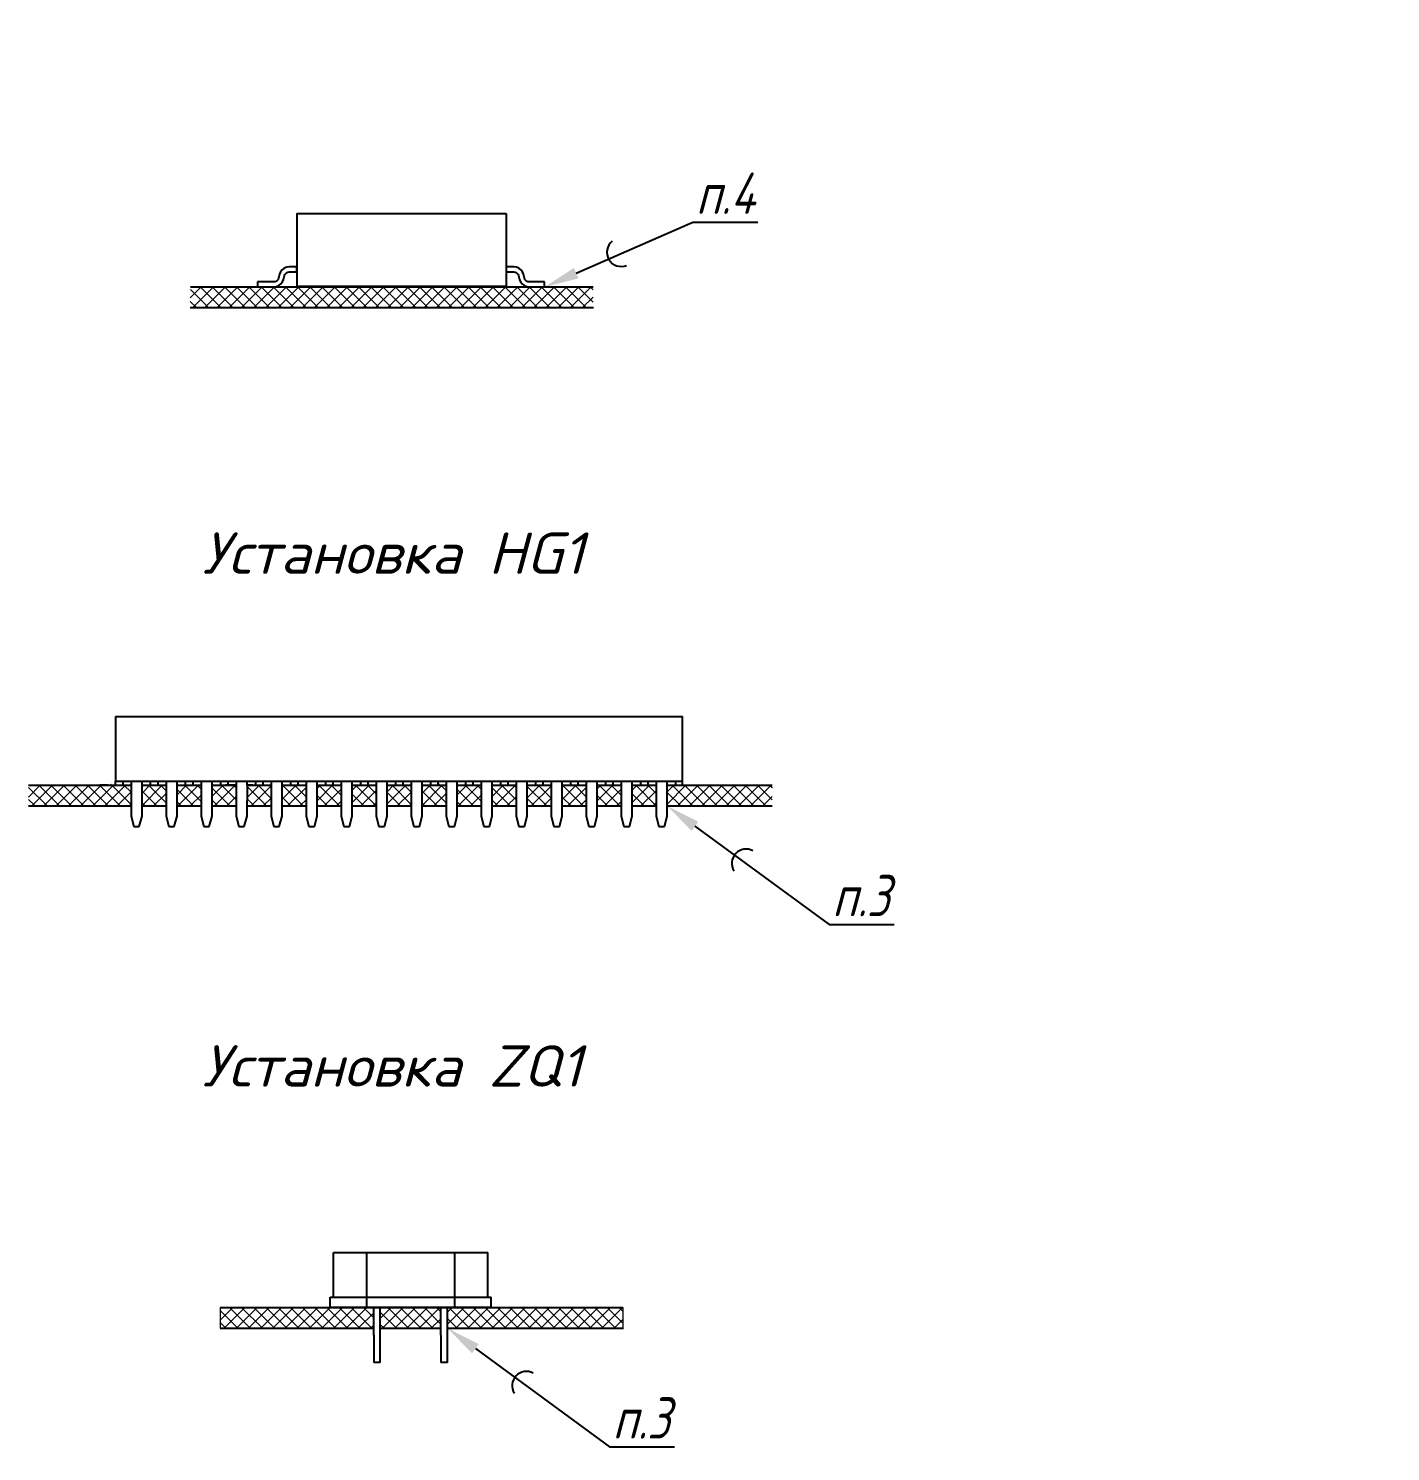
# Model space of a CAD drawing. Extents: x 882 to 2872, y 74 to 1007.
# Drawn here: x 881.6 to 1079.3, y 271.2 to 477.6 of the extents above; entities that cross this region are included whole.
import ezdxf
from ezdxf import colors
from ezdxf.entities.mleader import LeaderData, LeaderLine
from ezdxf.math import Vec2, Vec3

# ---------------------------------------------------------------- set-up
doc = ezdxf.new("R2010")
doc.units = 0
doc.header["$MEASUREMENT"] = 0
doc.layers.get('0').update_dxf_attribs({"linetype": 'CONTINUOUS'})
doc.layers.add('сетка', color=7, linetype='CONTINUOUS', lineweight=15)
doc.styles.add('стиль1', font='romans.shx', dxfattribs={"width": 0.75, "oblique": 15, "height": 3.5})

msp = doc.modelspace()

# ---------------------------------------------------------------- hatches: boundary and pattern name
at = {"layer": 'сетка'}
h = msp.add_hatch(dxfattribs=at)
h.set_pattern_fill('ANSI37', color=256, scale=10)
h.set_pattern_definition([(45, (-1099.8196, 130.6806), (-0.8838835, 0.8838835), []), (135, (-1099.8196, 130.6806), (-0.8838835, -0.8838835), [])])
h.paths.add_polyline_path([(952.48987, 437.12325), (952.48987, 440.12325), (919.16507, 440.12325), (919.16507, 437.12325)])
h.paths.add_polyline_path([(919.16507, 437.12325), (919.16507, 440.12325), (905.10978, 440.12325), (905.07867, 437.12325)])
h.paths.add_polyline_path([(952.48987, 440.12325), (952.48987, 437.12325), (963.52841, 437.12325), (963.52841, 440.12325)])
h = msp.add_hatch(dxfattribs=at)
h.set_pattern_fill('ANSI37', color=256, scale=10)
h.set_pattern_definition([(45, (-951.7343, 190.943), (-0.8838835, 0.8838835), []), (135, (-951.7343, 190.943), (-0.8838835, -0.8838835), [])])
h.paths.add_polyline_path([(896.48976, 367.83365), (895.6921, 367.83365), (881.63681, 367.83365), (881.6057, 364.83365), (895.6921, 364.83365), (896.48976, 364.83365)])
h.paths.add_polyline_path([(901.56976, 367.83365), (898.08976, 367.83365), (898.08976, 364.83365), (901.56976, 364.83365)])
h.paths.add_polyline_path([(906.64976, 367.83365), (903.16976, 367.83365), (903.16976, 364.83365), (906.64976, 364.83365)])
h.paths.add_polyline_path([(911.72976, 367.83365), (908.24976, 367.83365), (908.24976, 364.83365), (911.72976, 364.83365)])
h.paths.add_polyline_path([(916.80976, 367.83365), (913.37689, 367.83365), (913.34547, 364.83365), (916.80976, 364.83365)])
h.paths.add_polyline_path([(921.88976, 367.83365), (918.40976, 367.83365), (918.40976, 364.83365), (921.88976, 364.83365)])
h.paths.add_polyline_path([(926.96976, 367.83365), (923.48976, 367.83365), (923.48976, 364.83365), (926.96976, 364.83365)])
h.paths.add_polyline_path([(932.04976, 367.83365), (928.56976, 367.83365), (928.56976, 364.83365), (932.04976, 364.83365)])
h.paths.add_polyline_path([(937.12976, 367.83365), (933.64976, 367.83365), (933.64976, 364.83365), (937.12976, 364.83365)])
h.paths.add_polyline_path([(942.20976, 367.83365), (938.72976, 367.83365), (938.72976, 364.83365), (942.20976, 364.83365)])
h.paths.add_polyline_path([(947.28976, 367.83365), (943.80976, 367.83365), (943.80976, 364.83365), (947.28976, 364.83365)])
h.paths.add_polyline_path([(952.36976, 367.83365), (948.88976, 367.83365), (948.88976, 364.83365), (952.36976, 364.83365)])
h.paths.add_polyline_path([(957.44976, 367.83365), (953.96976, 367.83365), (953.96976, 364.83365), (957.44976, 364.83365)])
h.paths.add_polyline_path([(962.52976, 367.83365), (959.04976, 367.83365), (959.04976, 364.83365), (962.52976, 364.83365)])
h.paths.add_polyline_path([(967.60976, 367.83365), (964.12976, 367.83365), (964.12976, 364.83365), (967.60976, 364.83365)])
h.paths.add_polyline_path([(972.68976, 367.83365), (969.20976, 367.83365), (969.20976, 364.83365), (972.68976, 364.83365)])
h.paths.add_polyline_path([(989.51957, 367.83365), (974.28976, 367.83365), (974.28976, 364.83365), (989.51957, 364.83365)])
h = msp.add_hatch(dxfattribs=at)
h.set_pattern_fill('ANSI37', color=256, scale=10)
h.set_pattern_definition([(45, (-978.7328, 162.7873), (-0.8838835, 0.8838835), []), (135, (-978.7328, 162.7873), (-0.8838835, -0.8838835), [])])
h.paths.add_polyline_path([(909.43181, 292.06978), (909.4007, 289.06978), (923.4871, 289.06978), (931.69827, 289.06978), (931.69827, 292.06978), (923.4871, 292.06978)])
h.paths.add_polyline_path([(941.45827, 289.06978), (941.45827, 292.06978), (932.66287, 292.06978), (932.66287, 292.02914), (932.66287, 289.06978)])
h.paths.add_polyline_path([(955.3387, 289.06978), (967.85045, 289.06978), (967.85045, 292.06978), (955.3387, 292.06978), (942.42287, 292.06978), (942.42287, 292.02914), (942.42287, 289.06978)])

# ---------------------------------------------------------------- linework, layer by layer
at = {"color": 7}
for p, q in [((920.55876, 450.77253), (950.93476, 450.77253)), ((920.55876, 450.77253), (920.55876, 440.20453)), ((945.1193, 450.78053), (945.12529, 450.78053)), ((945.1193, 450.77653), (945.1193, 450.78053)), ((945.1193, 450.77653), (945.1193, 450.77253)), ((945.12529, 450.78053), (945.17263, 450.78053)), ((945.17263, 450.78053), (945.26434, 450.78053)), ((945.26434, 450.78053), (945.39466, 450.78053)), ((945.39466, 450.78053), (945.5554, 450.78053)), ((945.5554, 450.78053), (945.73645, 450.78053)), ((945.73645, 450.78053), (945.92645, 450.78053)), ((945.92645, 450.78053), (946.11345, 450.78053)), ((946.11345, 450.78053), (946.2857, 450.78053)), ((946.2857, 450.78053), (946.43238, 450.78053)), ((946.43238, 450.78053), (946.54428, 450.78053)), ((946.54428, 450.78053), (946.61436, 450.78053)), ((946.61436, 450.78053), (946.63876, 450.78053)), ((946.63876, 450.77253), (946.63876, 450.78053)), ((950.93476, 450.77253), (950.93476, 440.20453)), ((918.05121, 441.94725), (917.90321, 441.38325)), ((918.19772, 442.29573), (918.05121, 441.94725)), ((918.42782, 442.59536), (918.19772, 442.29573)), ((918.7276, 442.82525), (918.42782, 442.59536)), ((918.60321, 441.19525), (918.75121, 441.75925)), ((919.07666, 442.96976), (918.7276, 442.82525)), ((918.72761, 442.82525), (918.7276, 442.82525)), ((918.72761, 442.82525), (918.72761, 442.82525)), ((918.72761, 442.82525), (918.72761, 442.82525)), ((918.72761, 442.82525), (918.72761, 442.82525)), ((918.72761, 442.82525), (918.72761, 442.82525)), ((918.72761, 442.82525), (918.72761, 442.82525)), ((918.72761, 442.82525), (918.72761, 442.82525)), ((918.75121, 441.75925), (918.82447, 441.93349)), ((918.82447, 441.93349), (918.93952, 442.08331)), ((918.93952, 442.08331), (919.08941, 442.19825)), ((919.45121, 443.01925), (919.07666, 442.96976)), ((919.07666, 442.96976), (919.07666, 442.96976)), ((919.07666, 442.96976), (919.07666, 442.96976)), ((919.07666, 442.96976), (919.07666, 442.96976)), ((919.07666, 442.96976), (919.07666, 442.96976)), ((919.07666, 442.96976), (919.07666, 442.96976)), ((919.07666, 442.96976), (919.07666, 442.96976)), ((919.07666, 442.96976), (919.07666, 442.96976)), ((919.08941, 442.19825), (919.26394, 442.27051)), ((919.08941, 442.19825), (919.08941, 442.19825)), ((919.08941, 442.19825), (919.08941, 442.19825)), ((919.08941, 442.19825), (919.08941, 442.19825)), ((919.08941, 442.19825), (919.08941, 442.19825)), ((919.08941, 442.19825), (919.08941, 442.19825)), ((919.08941, 442.19825), (919.08941, 442.19825)), ((919.08941, 442.19825), (919.08941, 442.19825)), ((919.26394, 442.27051), (919.45121, 442.29525)), ((919.26394, 442.27051), (919.26394, 442.27051)), ((919.26394, 442.27051), (919.26394, 442.27051)), ((919.26394, 442.27051), (919.26394, 442.27051)), ((919.26394, 442.27051), (919.26394, 442.27051)), ((919.26394, 442.27051), (919.26394, 442.27051)), ((919.26394, 442.27051), (919.26394, 442.27051)), ((919.26394, 442.27051), (919.26394, 442.27051)), ((919.45121, 443.01925), (919.45121, 443.01925)), ((919.45121, 443.01925), (919.45121, 443.01925)), ((919.45121, 443.01925), (919.45121, 443.01925)), ((919.45121, 443.01925), (919.45121, 443.01925)), ((919.45121, 443.01925), (919.45121, 443.01925)), ((919.45121, 443.01925), (919.45121, 443.01925)), ((919.45121, 443.01925), (919.45121, 443.01925)), ((920.56321, 443.01925), (919.45121, 443.01925)), ((919.45121, 442.29525), (919.45121, 442.29525)), ((919.45121, 442.29525), (919.45121, 442.29525)), ((919.45121, 442.29525), (919.45121, 442.29525)), ((919.45121, 442.29525), (919.45121, 442.29525)), ((919.45121, 442.29525), (919.45121, 442.29525)), ((919.45121, 442.29525), (919.45121, 442.29525)), ((919.45121, 442.29525), (919.45121, 442.29525)), ((919.45121, 442.29525), (920.56321, 442.29525)), ((920.56321, 442.14325), (920.56321, 443.07925)), ((920.56321, 443.01925), (920.56321, 443.01925)), ((920.56321, 443.01925), (920.56321, 443.01925)), ((920.56321, 443.01925), (920.56321, 443.01925)), ((920.56321, 443.01925), (920.56321, 443.01925)), ((920.56321, 443.01925), (920.56321, 443.01925)), ((920.56321, 443.01925), (920.56321, 443.01925)), ((920.56321, 443.01925), (920.56321, 443.01925)), ((920.56321, 442.29525), (920.56321, 442.29525)), ((920.56321, 442.29525), (920.56321, 442.29525)), ((920.56321, 442.29525), (920.56321, 442.29525)), ((920.56321, 442.29525), (920.56321, 442.29525)), ((920.56321, 442.29525), (920.56321, 442.29525)), ((920.56321, 442.29525), (920.56321, 442.29525)), ((920.56321, 442.29525), (920.56321, 442.29525)), ((950.91436, 443.07925), (950.91436, 442.14325)), ((952.02636, 443.01925), (950.91436, 443.01925)), ((950.91436, 442.29525), (952.02636, 442.29525)), ((952.02636, 443.01925), (952.02636, 443.01925)), ((952.02636, 443.01925), (952.02636, 443.01925)), ((952.02636, 443.01925), (952.02636, 443.01925)), ((952.02636, 443.01925), (952.02636, 443.01925)), ((952.02636, 443.01925), (952.02636, 443.01925)), ((952.02636, 443.01925), (952.02636, 443.01925)), ((952.02636, 443.01925), (952.02636, 443.01925)), ((952.40092, 442.96976), (952.02636, 443.01925)), ((952.02636, 442.29525), (952.02636, 442.29525)), ((952.02636, 442.29525), (952.02636, 442.29525)), ((952.02636, 442.29525), (952.02636, 442.29525)), ((952.02636, 442.29525), (952.02636, 442.29525)), ((952.02636, 442.29525), (952.02636, 442.29525)), ((952.02636, 442.29525), (952.02636, 442.29525)), ((952.02636, 442.29525), (952.02636, 442.29525)), ((952.02636, 442.29525), (952.21364, 442.27051)), ((952.21364, 442.27051), (952.21364, 442.27051)), ((952.21364, 442.27051), (952.21364, 442.27051)), ((952.21364, 442.27051), (952.21364, 442.27051)), ((952.21364, 442.27051), (952.21364, 442.27051)), ((952.21364, 442.27051), (952.21364, 442.27051)), ((952.21364, 442.27051), (952.21364, 442.27051)), ((952.21364, 442.27051), (952.21364, 442.27051)), ((952.21364, 442.27051), (952.38817, 442.19825)), ((952.38817, 442.19825), (952.38817, 442.19825)), ((952.38817, 442.19825), (952.38817, 442.19825)), ((952.38817, 442.19825), (952.38817, 442.19825)), ((952.38817, 442.19825), (952.38817, 442.19825)), ((952.38817, 442.19825), (952.38817, 442.19825)), ((952.38817, 442.19825), (952.38817, 442.19825)), ((952.38817, 442.19825), (952.38817, 442.19825)), ((952.38817, 442.19825), (952.53806, 442.08331)), ((952.40092, 442.96976), (952.40092, 442.96976)), ((952.40092, 442.96976), (952.40092, 442.96976)), ((952.40092, 442.96976), (952.40092, 442.96976)), ((952.40092, 442.96976), (952.40092, 442.96976)), ((952.40092, 442.96976), (952.40092, 442.96976)), ((952.40092, 442.96976), (952.40092, 442.96976)), ((952.40092, 442.96976), (952.40092, 442.96976)), ((952.74997, 442.82525), (952.40092, 442.96976)), ((952.53806, 442.08331), (952.53806, 442.08331)), ((952.53806, 442.08331), (952.53806, 442.08331)), ((952.53806, 442.08331), (952.53806, 442.08331)), ((952.53806, 442.08331), (952.53806, 442.08331)), ((952.53806, 442.08331), (952.53806, 442.08331)), ((952.53806, 442.08331), (952.53806, 442.08331)), ((952.53806, 442.08331), (952.53806, 442.08331)), ((952.53806, 442.08331), (952.65311, 441.93349)), ((952.65311, 441.93349), (952.72636, 441.75925)), ((952.72636, 441.75925), (952.87436, 441.19525)), ((952.74997, 442.82525), (952.74997, 442.82525)), ((952.74997, 442.82525), (952.74997, 442.82525)), ((952.74997, 442.82525), (952.74997, 442.82525)), ((952.74997, 442.82525), (952.74997, 442.82525)), ((952.74997, 442.82525), (952.74997, 442.82525)), ((952.74997, 442.82525), (952.74997, 442.82525)), ((952.74997, 442.82525), (952.74997, 442.82525)), ((953.04975, 442.59536), (952.74997, 442.82525)), ((953.04976, 442.59536), (953.04975, 442.59536)), ((953.04975, 442.59536), (953.04975, 442.59536)), ((953.04975, 442.59536), (953.04975, 442.59536)), ((953.04975, 442.59536), (953.04975, 442.59536)), ((953.27986, 442.29573), (953.04975, 442.59536)), ((953.04976, 442.59536), (953.04976, 442.59536)), ((953.04976, 442.59536), (953.04976, 442.59536)), ((953.04976, 442.59536), (953.04976, 442.59536)), ((953.42636, 441.94725), (953.27986, 442.29573)), ((953.57436, 441.38325), (953.42636, 441.94725)), ((914.85137, 440.84725), (914.85137, 440.12325)), ((917.20321, 440.84725), (914.85137, 440.84725)), ((916.09121, 440.12325), (917.20321, 440.12325)), ((917.39049, 440.872), (917.20321, 440.84725)), ((917.20321, 440.84725), (917.20321, 440.84725)), ((917.20321, 440.84725), (917.20321, 440.84725)), ((917.20321, 440.84725), (917.20321, 440.84725)), ((917.20321, 440.84725), (917.20321, 440.84725)), ((917.20321, 440.84725), (917.20321, 440.84725)), ((917.20321, 440.84725), (917.20321, 440.84725)), ((917.20321, 440.84725), (917.20321, 440.84725)), ((917.20321, 440.12325), (917.57777, 440.17274)), ((917.20321, 440.12325), (917.20321, 440.12325)), ((917.20321, 440.12325), (917.20321, 440.12325)), ((917.20321, 440.12325), (917.20321, 440.12325)), ((917.20321, 440.12325), (917.20321, 440.12325)), ((917.20321, 440.12325), (917.20321, 440.12325)), ((917.20321, 440.12325), (917.20321, 440.12325)), ((917.20321, 440.12325), (917.20321, 440.12325)), ((917.56502, 440.94425), (917.39049, 440.872)), ((917.39049, 440.872), (917.39049, 440.872)), ((917.39049, 440.872), (917.39049, 440.872)), ((917.39049, 440.872), (917.39049, 440.872)), ((917.39049, 440.872), (917.39049, 440.872)), ((917.39049, 440.872), (917.39049, 440.872)), ((917.39049, 440.872), (917.39049, 440.872)), ((917.39049, 440.872), (917.39049, 440.872)), ((917.71491, 441.0592), (917.56502, 440.94425)), ((917.56502, 440.94425), (917.56502, 440.94425)), ((917.56502, 440.94425), (917.56502, 440.94425)), ((917.56502, 440.94425), (917.56502, 440.94425)), ((917.56502, 440.94425), (917.56502, 440.94425)), ((917.56502, 440.94425), (917.56502, 440.94425)), ((917.56502, 440.94425), (917.56502, 440.94425)), ((917.56502, 440.94425), (917.56502, 440.94425)), ((917.57777, 440.17274), (917.92682, 440.31725)), ((917.57777, 440.17274), (917.57777, 440.17274)), ((917.57777, 440.17274), (917.57777, 440.17274)), ((917.57777, 440.17274), (917.57777, 440.17274)), ((917.57777, 440.17274), (917.57777, 440.17274)), ((917.57777, 440.17274), (917.57777, 440.17274)), ((917.57777, 440.17274), (917.57777, 440.17274)), ((917.57777, 440.17274), (917.57777, 440.17274)), ((917.82996, 441.20901), (917.71491, 441.0592)), ((917.71491, 441.0592), (917.71491, 441.0592)), ((917.71491, 441.0592), (917.71491, 441.0592)), ((917.71491, 441.0592), (917.71491, 441.0592)), ((917.71491, 441.0592), (917.71491, 441.0592)), ((917.71491, 441.0592), (917.71491, 441.0592)), ((917.71491, 441.0592), (917.71491, 441.0592)), ((917.71491, 441.0592), (917.71491, 441.0592)), ((917.90321, 441.38325), (917.82996, 441.20901)), ((917.92682, 440.31725), (918.22661, 440.54715)), ((917.92682, 440.31725), (917.92682, 440.31725)), ((917.92682, 440.31725), (917.92682, 440.31725)), ((917.92682, 440.31725), (917.92682, 440.31725)), ((917.92682, 440.31725), (917.92682, 440.31725)), ((917.92682, 440.31725), (917.92682, 440.31725)), ((917.92682, 440.31725), (917.92682, 440.31725)), ((917.92682, 440.31725), (917.92682, 440.31725)), ((918.22661, 440.54715), (918.45671, 440.84677)), ((918.22661, 440.54715), (918.22661, 440.54715)), ((918.22661, 440.54715), (918.22661, 440.54715)), ((918.22661, 440.54715), (918.22661, 440.54715)), ((918.22661, 440.54715), (918.22661, 440.54715)), ((918.22661, 440.54715), (918.22661, 440.54715)), ((918.22661, 440.54715), (918.22661, 440.54715)), ((918.22661, 440.54715), (918.22661, 440.54715)), ((918.45671, 440.84677), (918.60321, 441.19525)), ((950.93476, 440.20453), (920.55876, 440.20453)), ((952.87436, 441.19525), (953.02087, 440.84677)), ((953.02087, 440.84677), (953.25097, 440.54715)), ((953.25097, 440.54715), (953.55075, 440.31725)), ((953.55075, 440.31725), (953.55075, 440.31725)), ((953.55075, 440.31725), (953.55075, 440.31725)), ((953.55075, 440.31725), (953.55075, 440.31725)), ((953.55075, 440.31725), (953.55075, 440.31725)), ((953.55075, 440.31725), (953.55075, 440.31725)), ((953.55075, 440.31725), (953.55075, 440.31725)), ((953.55075, 440.31725), (953.55075, 440.31725)), ((953.55075, 440.31725), (953.89981, 440.17274)), ((953.64761, 441.20901), (953.57436, 441.38325)), ((953.76267, 441.0592), (953.64761, 441.20901)), ((953.91256, 440.94425), (953.76267, 441.0592)), ((953.89981, 440.17274), (953.89981, 440.17274)), ((953.89981, 440.17274), (953.89981, 440.17274)), ((953.89981, 440.17274), (953.89981, 440.17274)), ((953.89981, 440.17274), (953.89981, 440.17274)), ((953.89981, 440.17274), (953.89981, 440.17274)), ((953.89981, 440.17274), (953.89981, 440.17274)), ((953.89981, 440.17274), (953.89981, 440.17274)), ((953.89981, 440.17274), (954.27436, 440.12325)), ((953.91256, 440.94425), (953.91256, 440.94425)), ((953.91256, 440.94425), (953.91256, 440.94425)), ((953.91256, 440.94425), (953.91256, 440.94425)), ((953.91256, 440.94425), (953.91256, 440.94425)), ((953.91256, 440.94425), (953.91256, 440.94425)), ((953.91256, 440.94425), (953.91256, 440.94425)), ((953.91256, 440.94425), (953.91256, 440.94425)), ((954.08708, 440.872), (953.91256, 440.94425)), ((954.08708, 440.872), (954.08708, 440.872)), ((954.08708, 440.872), (954.08708, 440.872)), ((954.08708, 440.872), (954.08708, 440.872)), ((954.08708, 440.872), (954.08708, 440.872)), ((954.08708, 440.872), (954.08708, 440.872)), ((954.08708, 440.872), (954.08708, 440.872)), ((954.08708, 440.872), (954.08708, 440.872)), ((954.27436, 440.84725), (954.08708, 440.872)), ((954.27436, 440.84725), (954.27436, 440.84725)), ((954.27436, 440.84725), (954.27436, 440.84725)), ((954.27436, 440.84725), (954.27436, 440.84725)), ((954.27436, 440.84725), (954.27436, 440.84725)), ((954.27436, 440.84725), (954.27436, 440.84725)), ((954.27436, 440.84725), (954.27436, 440.84725)), ((954.27436, 440.84725), (954.27436, 440.84725)), ((956.50405, 440.83576), (954.27436, 440.84725)), ((954.27436, 440.12325), (954.27436, 440.12325)), ((954.27436, 440.12325), (954.27436, 440.12325)), ((954.27436, 440.12325), (954.27436, 440.12325)), ((954.27436, 440.12325), (954.27436, 440.12325)), ((954.27436, 440.12325), (954.27436, 440.12325)), ((954.27436, 440.12325), (954.27436, 440.12325)), ((954.27436, 440.12325), (954.27436, 440.12325)), ((954.27436, 440.12325), (955.38636, 440.12325)), ((955.38636, 440.84725), (955.38636, 440.84725)), ((955.38636, 440.84725), (955.38636, 440.84725)), ((955.38636, 440.84725), (955.38636, 440.84725)), ((955.38636, 440.84725), (955.38636, 440.84725)), ((955.38636, 440.84725), (955.38636, 440.84725)), ((955.38636, 440.84725), (955.38636, 440.84725)), ((955.38636, 440.84725), (955.38636, 440.84725)), ((955.38636, 440.12325), (955.38636, 440.12325)), ((955.38636, 440.12325), (955.38636, 440.12325)), ((955.38636, 440.12325), (955.38636, 440.12325)), ((955.38636, 440.12325), (955.38636, 440.12325)), ((955.38636, 440.12325), (955.38636, 440.12325)), ((955.38636, 440.12325), (955.38636, 440.12325)), ((955.38636, 440.12325), (955.38636, 440.12325)), ((956.50405, 440.11176), (956.50405, 440.83576)), ((894.24976, 377.83365), (976.52976, 377.83365)), ((894.24976, 377.83365), (894.24976, 368.43365)), ((976.52976, 368.43365), (976.52976, 377.83365)), ((892.00415, 367.83365), (891.97689, 367.83365)), ((892.08407, 367.83365), (892.00415, 367.83365)), ((892.21121, 367.83365), (892.08407, 367.83365)), ((892.37689, 367.83365), (892.21121, 367.83365)), ((892.56984, 367.83365), (892.37689, 367.83365)), ((892.77689, 367.83365), (892.56984, 367.83365)), ((893.17689, 367.83365), (892.77689, 367.83365)), ((893.17689, 367.83365), (893.43571, 367.86772)), ((893.43571, 367.86772), (893.67689, 367.96762)), ((894.24976, 367.83365), (894.24976, 368.43365)), ((894.24976, 368.43365), (976.52976, 368.43365)), ((895.28976, 368.43365), (895.28976, 367.83365)), ((896.48976, 368.43365), (896.48976, 367.83365)), ((896.48976, 367.83365), (896.48976, 363.33365)), ((898.08976, 367.83365), (898.08976, 368.43365)), ((898.08976, 363.33365), (898.08976, 367.83365)), ((899.28976, 368.43365), (899.28976, 367.83365)), ((900.36976, 368.43365), (900.36976, 367.83365)), ((901.56976, 368.43365), (901.56976, 367.83365)), ((901.56976, 367.83365), (901.56976, 363.33365)), ((903.16976, 367.83365), (903.16976, 368.43365)), ((903.16976, 363.33365), (903.16976, 367.83365)), ((904.36976, 368.43365), (904.36976, 367.83365)), ((905.44976, 368.43365), (905.44976, 367.83365)), ((906.64976, 368.43365), (906.64976, 367.83365)), ((906.64976, 367.83365), (906.64976, 363.33365)), ((908.24976, 367.83365), (908.24976, 368.43365)), ((908.24976, 363.33365), (908.24976, 367.83365)), ((909.44976, 368.43365), (909.44976, 367.83365)), ((910.20415, 367.83365), (910.17689, 367.83365)), ((910.28407, 367.83365), (910.20415, 367.83365)), ((910.41121, 367.83365), (910.28407, 367.83365)), ((910.57689, 367.83365), (910.41121, 367.83365)), ((910.52976, 368.43365), (910.52976, 367.83365)), ((910.76984, 367.83365), (910.57689, 367.83365)), ((910.97689, 367.83365), (910.76984, 367.83365)), ((911.72976, 367.83365), (910.97689, 367.83365)), ((911.72976, 368.43365), (911.72976, 367.83365)), ((911.72976, 368.13365), (911.72976, 363.33365)), ((913.32976, 367.83365), (913.32976, 368.43365)), ((913.32976, 363.33365), (913.37689, 367.83365)), ((913.37689, 367.83365), (913.32976, 367.83365)), ((913.58395, 367.83365), (913.37689, 367.83365)), ((913.77689, 367.83365), (913.58395, 367.83365)), ((913.94258, 367.83365), (913.77689, 367.83365)), ((914.06971, 367.83365), (913.94258, 367.83365)), ((914.14963, 367.83365), (914.06971, 367.83365)), ((914.17689, 367.83365), (914.14963, 367.83365)), ((914.52976, 368.43365), (914.52976, 367.83365)), ((915.60976, 368.43365), (915.60976, 367.83365)), ((916.80976, 368.43365), (916.80976, 367.83365)), ((916.80976, 367.83365), (916.80976, 363.33365)), ((918.40976, 367.83365), (918.40976, 368.43365)), ((918.40976, 363.33365), (918.40976, 367.83365)), ((919.60976, 368.43365), (919.60976, 367.83365)), ((920.68976, 368.43365), (920.68976, 367.83365)), ((921.88976, 368.43365), (921.88976, 367.83365)), ((921.88976, 367.83365), (921.88976, 363.33365)), ((923.48976, 367.83365), (923.48976, 368.43365)), ((923.48976, 363.33365), (923.48976, 367.83365)), ((924.68976, 368.43365), (924.68976, 367.83365)), ((925.76976, 368.43365), (925.76976, 367.83365)), ((926.96976, 368.43365), (926.96976, 367.83365)), ((926.96976, 367.83365), (926.96976, 363.33365)), ((928.56976, 367.83365), (928.56976, 368.43365)), ((928.56976, 363.33365), (928.56976, 367.83365)), ((929.76976, 368.43365), (929.76976, 367.83365)), ((930.84976, 368.43365), (930.84976, 367.83365)), ((932.04976, 368.43365), (932.04976, 367.83365)), ((932.04976, 367.83365), (932.04976, 363.33365)), ((933.64976, 367.83365), (933.64976, 368.43365)), ((933.64976, 363.33365), (933.64976, 367.83365)), ((934.84976, 368.43365), (934.84976, 367.83365)), ((935.92976, 368.43365), (935.92976, 367.83365)), ((937.12976, 368.43365), (937.12976, 367.83365)), ((937.12976, 367.83365), (937.12976, 363.33365)), ((938.72976, 367.83365), (938.72976, 368.43365)), ((938.72976, 363.33365), (938.72976, 367.83365)), ((938.72976, 367.83365), (942.20976, 367.83365)), ((939.92976, 368.43365), (939.92976, 367.83365)), ((941.00976, 368.43365), (941.00976, 367.83365)), ((941.17689, 367.83365), (941.17689, 368.03365)), ((942.20976, 368.43365), (942.20976, 367.83365)), ((942.20976, 367.83365), (942.20976, 363.33365)), ((943.80976, 367.83365), (943.80976, 368.43365)), ((943.80976, 363.33365), (943.80976, 367.83365)), ((943.80976, 367.83365), (947.28976, 367.83365)), ((945.00976, 368.43365), (945.00976, 367.83365)), ((946.08976, 368.43365), (946.08976, 367.83365)), ((947.28976, 368.43365), (947.28976, 367.83365)), ((947.28976, 367.83365), (947.28976, 363.33365)), ((948.77689, 367.83365), (952.36976, 367.83365)), ((948.88976, 367.83365), (948.88976, 368.43365)), ((948.88976, 363.33365), (948.88976, 367.83365)), ((948.88976, 367.83365), (952.36976, 367.83365)), ((950.08976, 368.43365), (950.08976, 367.83365)), ((951.16976, 368.43365), (951.16976, 367.83365)), ((952.36976, 368.43365), (952.36976, 367.83365)), ((952.36976, 367.83365), (952.36976, 363.33365)), ((953.96976, 367.83365), (953.96976, 368.43365)), ((953.96976, 363.33365), (953.96976, 367.83365)), ((953.96976, 367.83365), (957.44976, 367.83365)), ((955.16976, 368.43365), (955.16976, 367.83365)), ((956.24976, 368.43365), (956.24976, 367.83365)), ((957.44976, 368.43365), (957.44976, 367.83365)), ((957.44976, 367.83365), (957.44976, 363.33365)), ((959.04976, 367.83365), (959.04976, 368.43365)), ((959.04976, 363.33365), (959.04976, 367.83365)), ((959.04976, 367.83365), (962.52976, 367.83365)), ((960.24976, 368.43365), (960.24976, 367.83365)), ((961.32976, 368.43365), (961.32976, 367.83365)), ((962.52976, 368.43365), (962.52976, 367.83365)), ((962.52976, 367.83365), (962.52976, 363.33365)), ((964.12976, 367.83365), (964.12976, 368.43365)), ((964.12976, 363.33365), (964.12976, 367.83365)), ((964.12976, 367.83365), (967.60976, 367.83365)), ((965.32976, 368.43365), (965.32976, 367.83365)), ((966.40976, 368.43365), (966.40976, 367.83365)), ((967.60976, 368.43365), (967.60976, 367.83365)), ((967.60976, 367.83365), (967.60976, 363.33365)), ((969.20976, 367.83365), (969.20976, 368.43365)), ((969.20976, 363.33365), (969.20976, 367.83365)), ((969.20976, 367.83365), (972.68976, 367.83365)), ((970.40976, 368.43365), (970.40976, 367.83365)), ((971.48976, 368.43365), (971.48976, 367.83365)), ((972.68976, 368.43365), (972.68976, 367.83365)), ((972.68976, 367.83365), (972.68976, 363.33365)), ((974.28976, 367.83365), (974.28976, 368.43365)), ((974.28976, 363.33365), (974.28976, 367.83365)), ((974.28976, 367.83365), (989.51957, 367.83365)), ((975.48976, 368.43365), (975.48976, 367.83365)), ((976.52976, 367.83365), (976.52976, 368.43365)), ((896.48976, 363.33365), (896.88976, 361.83365)), ((897.68976, 361.83365), (898.08976, 363.33365)), ((901.56976, 363.33365), (901.96976, 361.83365)), ((902.76976, 361.83365), (903.16976, 363.33365)), ((906.64976, 363.33365), (907.04976, 361.83365)), ((907.84976, 361.83365), (908.24976, 363.33365)), ((911.72976, 363.33365), (912.12976, 361.83365)), ((912.92976, 361.83365), (913.32976, 363.33365)), ((916.80976, 363.33365), (917.20976, 361.83365)), ((918.00976, 361.83365), (918.40976, 363.33365)), ((921.88976, 363.33365), (922.28976, 361.83365)), ((923.08976, 361.83365), (923.48976, 363.33365)), ((926.96976, 363.33365), (927.36976, 361.83365)), ((928.16976, 361.83365), (928.56976, 363.33365)), ((932.04976, 363.33365), (932.44976, 361.83365)), ((933.24976, 361.83365), (933.64976, 363.33365)), ((937.12976, 363.33365), (937.52976, 361.83365)), ((938.32976, 361.83365), (938.72976, 363.33365)), ((942.20976, 363.33365), (942.60976, 361.83365)), ((943.40976, 361.83365), (943.80976, 363.33365)), ((947.28976, 363.33365), (947.68976, 361.83365)), ((948.48976, 361.83365), (948.88976, 363.33365)), ((952.36976, 363.33365), (952.76976, 361.83365)), ((953.56976, 361.83365), (953.96976, 363.33365)), ((957.44976, 363.33365), (957.84976, 361.83365)), ((958.64976, 361.83365), (959.04976, 363.33365)), ((962.52976, 363.33365), (962.92976, 361.83365)), ((963.72976, 361.83365), (964.12976, 363.33365)), ((967.60976, 363.33365), (968.00976, 361.83365)), ((968.80976, 361.83365), (969.20976, 363.33365)), ((972.68976, 363.33365), (973.08976, 361.83365)), ((973.88976, 361.83365), (974.28976, 363.33365)), ((896.88976, 361.83365), (897.68976, 361.83365)), ((901.96976, 361.83365), (902.76976, 361.83365)), ((907.04976, 361.83365), (907.84976, 361.83365)), ((912.12976, 361.83365), (912.92976, 361.83365)), ((917.20976, 361.83365), (918.00976, 361.83365)), ((922.28976, 361.83365), (923.08976, 361.83365)), ((927.36976, 361.83365), (928.16976, 361.83365)), ((932.44976, 361.83365), (933.24976, 361.83365)), ((937.52976, 361.83365), (938.32976, 361.83365)), ((942.60976, 361.83365), (943.40976, 361.83365)), ((947.68976, 361.83365), (948.48976, 361.83365)), ((952.76976, 361.83365), (953.56976, 361.83365)), ((957.84976, 361.83365), (958.64976, 361.83365)), ((962.92976, 361.83365), (963.72976, 361.83365)), ((968.00976, 361.83365), (968.80976, 361.83365)), ((973.08976, 361.83365), (973.88976, 361.83365)), ((925.85947, 300.04578), (926.02478, 300.04578)), ((925.85947, 293.58578), (925.85947, 300.04578)), ((926.02478, 300.04578), (926.50943, 300.04578)), ((926.50943, 300.04578), (927.28041, 300.04578)), ((927.28041, 300.04578), (928.28517, 300.04578)), ((928.28517, 300.04578), (929.45524, 300.04578)), ((929.45524, 300.04578), (930.71087, 300.04578)), ((930.71087, 300.04578), (943.41087, 300.04578)), ((930.71087, 293.58578), (930.71087, 300.04578)), ((943.41087, 300.04578), (944.66651, 300.04578)), ((943.41087, 300.04578), (943.41087, 293.58578)), ((944.66651, 300.04578), (945.83657, 300.04578)), ((945.83657, 300.04578), (946.84133, 300.04578)), ((946.84133, 300.04578), (947.61231, 300.04578)), ((947.61231, 300.04578), (948.09696, 300.04578)), ((948.09696, 300.04578), (948.26227, 300.04578)), ((948.26227, 293.58578), (948.26227, 300.04578)), ((925.37433, 293.58578), (925.55617, 293.58578)), ((925.37433, 292.06978), (925.37433, 293.58578)), ((925.55617, 293.58578), (926.08929, 293.58578)), ((926.08929, 293.58578), (926.93737, 293.58578)), ((926.93737, 293.58578), (928.0426, 293.58578)), ((928.0426, 293.58578), (929.32967, 293.58578)), ((929.32967, 293.58578), (930.71087, 293.58578)), ((930.71087, 293.58578), (943.41087, 293.58578)), ((930.71087, 292.06978), (930.71087, 293.58578)), ((943.41087, 293.58578), (944.79207, 293.58578)), ((943.41087, 293.58578), (943.41087, 292.06978)), ((944.79207, 293.58578), (946.07914, 293.58578)), ((946.07914, 293.58578), (947.18437, 293.58578)), ((947.18437, 293.58578), (948.03245, 293.58578)), ((948.03245, 293.58578), (948.56557, 293.58578)), ((948.56557, 293.58578), (948.74741, 293.58578)), ((948.74741, 292.06978), (948.74741, 293.58578)), ((925.55617, 292.06978), (925.37433, 292.06978)), ((926.08929, 292.06978), (925.55617, 292.06978)), ((926.93737, 292.06978), (926.08929, 292.06978)), ((928.0426, 292.06978), (926.93737, 292.06978)), ((929.32967, 292.06978), (928.0426, 292.06978)), ((930.71087, 292.06978), (929.32967, 292.06978)), ((943.41087, 292.06978), (930.71087, 292.06978)), ((931.69827, 288.08178), (931.69827, 292.06978)), ((931.69827, 292.02914), (931.69827, 292.06978)), ((932.66287, 284.09378), (932.66287, 292.06978)), ((932.66287, 292.02914), (932.66287, 292.06978)), ((941.45827, 288.08178), (941.45827, 292.06978)), ((941.45827, 292.02914), (941.45827, 292.06978)), ((942.42287, 284.09378), (942.42287, 292.06978)), ((942.42287, 292.02914), (942.42287, 292.06978)), ((944.79207, 292.06978), (943.41087, 292.06978)), ((946.07914, 292.06978), (944.79207, 292.06978)), ((947.18437, 292.06978), (946.07914, 292.06978)), ((948.03245, 292.06978), (947.18437, 292.06978)), ((948.56557, 292.06978), (948.03245, 292.06978)), ((948.74741, 292.06978), (948.56557, 292.06978)), ((931.69827, 288.08178), (931.69827, 284.09378)), ((941.45827, 288.08178), (941.45827, 284.09378)), ((931.70208, 284.09378), (931.69827, 284.09378)), ((931.73216, 284.09378), (931.70208, 284.09378)), ((931.79044, 284.09378), (931.73216, 284.09378)), ((931.87325, 284.09378), (931.79044, 284.09378)), ((931.97539, 284.09378), (931.87325, 284.09378)), ((932.09044, 284.09378), (931.97539, 284.09378)), ((932.21117, 284.09378), (932.09044, 284.09378)), ((932.33, 284.09378), (932.21117, 284.09378)), ((932.43946, 284.09378), (932.33, 284.09378)), ((932.53267, 284.09378), (932.43946, 284.09378)), ((932.60378, 284.09378), (932.53267, 284.09378)), ((932.64831, 284.09378), (932.60378, 284.09378)), ((932.66287, 284.09378), (932.64831, 284.09378)), ((941.46208, 284.09378), (941.45827, 284.09378)), ((941.49216, 284.09378), (941.46208, 284.09378)), ((941.55044, 284.09378), (941.49216, 284.09378)), ((941.63325, 284.09378), (941.55044, 284.09378)), ((941.73539, 284.09378), (941.63325, 284.09378)), ((941.85044, 284.09378), (941.73539, 284.09378)), ((941.97117, 284.09378), (941.85044, 284.09378)), ((942.09, 284.09378), (941.97117, 284.09378)), ((942.19946, 284.09378), (942.09, 284.09378)), ((942.29267, 284.09378), (942.19946, 284.09378)), ((942.36378, 284.09378), (942.29267, 284.09378)), ((942.40831, 284.09378), (942.36378, 284.09378)), ((942.42287, 284.09378), (942.40831, 284.09378))]:
    msp.add_line(p, q, dxfattribs=at)
at = {"lineweight": 25}
for points in [[(905.10978, 440.12325), (919.16507, 440.12325)], [(919.16507, 440.12325), (951.01667, 440.12325)], [(951.01667, 440.12325), (963.52841, 440.12325)], [(905.07867, 437.12325), (919.16507, 437.12325)], [(919.16507, 437.12325), (951.01667, 437.12325)], [(951.01667, 437.12325), (963.61005, 437.12325)], [(881.63681, 367.83365), (895.6921, 367.83365)], [(895.6921, 367.83365), (896.48976, 367.83365)], [(898.08976, 367.83365), (901.56976, 367.83365)], [(903.16976, 367.83365), (906.64976, 367.83365)], [(908.24976, 367.83365), (911.72976, 367.83365)], [(913.32976, 367.83365), (916.80976, 367.83365)], [(918.40976, 367.83365), (921.88976, 367.83365)], [(923.48976, 367.83365), (926.96976, 367.83365)], [(928.56976, 367.83365), (932.04976, 367.83365)], [(933.64976, 367.83365), (937.12976, 367.83365)], [(938.72976, 367.83365), (940.05544, 367.83365)], [(881.6057, 364.83365), (895.6921, 364.83365)], [(895.6921, 364.83365), (896.48976, 364.83365)], [(898.08976, 364.83365), (901.56976, 364.83365)], [(903.16976, 364.83365), (906.64976, 364.83365)], [(908.24976, 364.83365), (911.72976, 364.83365)], [(913.34547, 364.83365), (916.80976, 364.83365)], [(918.40976, 364.83365), (921.88976, 364.83365)], [(923.48976, 364.83365), (926.96976, 364.83365)], [(928.56976, 364.83365), (932.04976, 364.83365)], [(933.64976, 364.83365), (937.12976, 364.83365)], [(938.72976, 364.83365), (942.20976, 364.83365)], [(943.80976, 364.83365), (947.28976, 364.83365)], [(948.88976, 364.83365), (952.36976, 364.83365)], [(953.96976, 364.83365), (957.44976, 364.83365)], [(959.04976, 364.83365), (962.52976, 364.83365)], [(964.12976, 364.83365), (967.60976, 364.83365)], [(969.20976, 364.83365), (972.68976, 364.83365)], [(974.28976, 364.83365), (989.51957, 364.83365)], [(909.43181, 292.06978), (923.4871, 292.06978)], [(923.4871, 292.06978), (955.3387, 292.06978)], [(955.3387, 292.06978), (967.85045, 292.06978)], [(909.4007, 289.06978), (923.4871, 289.06978)], [(923.4871, 289.06978), (931.69827, 289.06978)], [(932.66287, 289.06978), (941.45827, 289.06978)], [(942.42287, 289.06978), (955.3387, 289.06978)], [(955.3387, 289.06978), (967.93208, 289.06978)]]:
    msp.add_lwpolyline(points, dxfattribs=at)
for centre, radius, start, end in [((967.62547, 445.15913), 2.07347, 130.1877835, 291.5265529), ((985.73417, 356.51532), 2.06464, 61.5876285, 212.1905581), ((953.86128, 280.75202), 2.06464, 61.5876285, 212.1905581)]:
    msp.add_arc(centre, radius, start, end)
at = {"layer": 'сетка'}
for p, q in [((909.43181, 292.06978), (909.4007, 289.06978)), ((967.85045, 292.06978), (967.85045, 289.06978))]:
    msp.add_line(p, q, dxfattribs=at)

# ---------------------------------------------------------------- texts
at = {"layer": 'сетка', "char_height": 6, "attachment_point": 1, "style": 'стиль1'}
for s, insert in [('{\\W1;Установка HG1}', (906.82272, 404.51103)), ('{\\W1;Установка ZQ1}', (906.82272, 330.12872))]:
    msp.add_mtext_dynamic_manual_height_columns(s, width=87.0006725, gutter_width=20, heights=[4.8], dxfattribs=dict(at, insert=insert))

# ---------------------------------------------------------------- leaders
ml = msp.add_multileader_mtext('Standard')
ml.set_content('п.4', color=256, style='стиль1')
ml.set_leader_properties()
ml.build(insert=Vec2(0, 0))
ml.multileader.update_dxf_attribs({"text_left_attachment_type": 6, "text_right_attachment_type": 6, "dogleg_length": 0.36, "arrow_head_size": 5})
ctx = ml.context
ctx.base_point, ctx.char_height, ctx.arrow_head_size, ctx.landing_gap_size, ctx.plane_origin = Vec3(978.36193, 449.50531), 6, 5, 0.09, Vec3(956.50405, 440.11176)
ctx.left_attachment, ctx.right_attachment = 6, 6
notes = []
notes.append((ctx, [(0, (1, 1, 0), (978.00193, 449.50531), (1, 0), 0.36, [(0, [(956.50405, 440.11176)], 0, [])])]))
ctx.mtext.insert, ctx.mtext.flow_direction = Vec3(978.45193, 456.70531), 5
ml = msp.add_multileader_mtext('Standard')
ml.set_content('п.3', color=256, style='стиль1')
ml.set_leader_properties()
ml.build(insert=Vec2(0, 0))
ml.multileader.update_dxf_attribs({"text_left_attachment_type": 6, "text_right_attachment_type": 6, "dogleg_length": 0.36, "arrow_head_size": 5})
ctx = ml.context
ctx.base_point, ctx.char_height, ctx.arrow_head_size, ctx.landing_gap_size, ctx.plane_origin = Vec3(998.14023, 347.63184), 6, 5, 0.09, Vec3(986.75287, 350.80471)
ctx.left_attachment, ctx.right_attachment = 6, 6
notes.append((ctx, [(0, (1, 1, 0), (997.78023, 347.63184), (1, 0), 0.36, [(0, [(974.28976, 364.83365)], 0, [])])]))
ctx.mtext.insert, ctx.mtext.flow_direction = Vec3(998.23023, 354.83184), 5
ml = msp.add_multileader_mtext('Standard')
ml.set_content('п.3', color=256, style='стиль1')
ml.set_leader_properties()
ml.build(insert=Vec2(0, 0))
ml.multileader.update_dxf_attribs({"text_left_attachment_type": 6, "text_right_attachment_type": 6, "dogleg_length": 0.36, "arrow_head_size": 5})
ctx = ml.context
ctx.base_point, ctx.char_height, ctx.arrow_head_size, ctx.landing_gap_size, ctx.plane_origin = Vec3(966.26734, 271.86855), 6, 5, 0.09, Vec3(954.87998, 275.04141)
ctx.left_attachment, ctx.right_attachment = 6, 6
notes.append((ctx, [(0, (1, 1, 0), (965.90734, 271.86855), (1, 0), 0.36, [(0, [(942.41688, 289.07035)], 0, [])])]))
ctx.mtext.insert, ctx.mtext.flow_direction = Vec3(966.35734, 279.06855), 5
for ctx, leaders in notes:
    for number, flags, end, landing, length, lines in leaders:
        leader = LeaderData()
        leader.index, (leader.has_last_leader_line, leader.has_dogleg_vector, leader.attachment_direction) = number, flags
        leader.last_leader_point, leader.dogleg_vector, leader.dogleg_length = Vec3(end), Vec3(landing), length
        for number, points, colour, breaks in lines:
            line = LeaderLine()
            line.index, line.vertices, line.color, line.breaks = number, Vec3.list(points), colors.encode_raw_color(colour), breaks
            leader.lines.append(line)
        ctx.leaders.append(leader)

doc.saveas('drawing.dxf')
